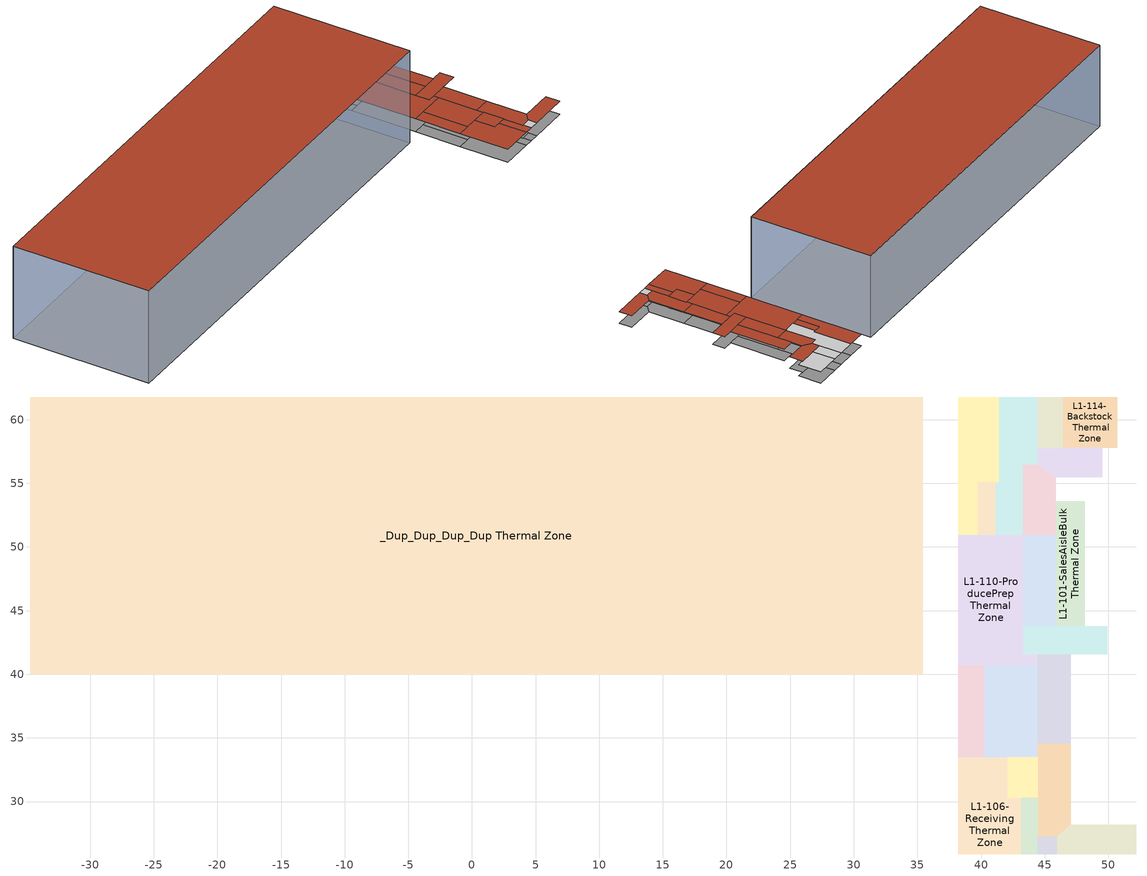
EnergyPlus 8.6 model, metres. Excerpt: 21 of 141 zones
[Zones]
_Dup_Dup_Dup_Dup Thermal Zone
 floor ground (Hole): 35.4,61.78 35.4,40 -34.7,40 -34.7,61.78 z0
 roof outside (Roof_BOH): -34.7,61.78 -34.7,40 35.4,40 35.4,61.78 z15.24
L1-101-SalesAisleBulk Thermal Zone
 floor ground (Hole): 48.13,53.58 48.13,43.77 45.87,43.77 45.87,53.58 z0
 roof outside (Roof_BOH): 45.87,53.58 45.87,43.77 48.13,43.77 48.13,53.58 z2.13
L1-101-SalesRefrigerationReachInDairy1 Thermal Zone
 floor ground (Hole): 45.87,50.96 45.87,43.77 43.31,43.77 43.31,50.96 z0
 roof outside (Roof_BOH): 43.31,50.96 43.31,43.77 45.87,43.77 45.87,50.96 z2.13
L1-101-SalesRefrigerationReachInDairy2 Thermal Zone
 floor ground (Hole): 45.87,55.47 45.87,50.96 43.31,50.96 43.31,56.48 44.44,56.48 z0
 roof outside (Roof_BOH): 43.31,56.48 43.31,50.96 45.87,50.96 45.87,55.47 44.44,56.48 z2.13
L1-101-SalesRefrigerationReachInDairy3 Thermal Zone
 floor ground (Hole): 49.53,57.81 49.53,55.47 45.87,55.47 44.44,56.48 44.44,57.81 z0
 roof outside (Roof_BOH): 44.44,57.81 44.44,56.48 45.87,55.47 49.53,55.47 49.53,57.81 z2.13
L1-102-ReceivingOffice Thermal Zone
 floor ground (Hole): 44.44,33.5 44.44,30.31 42.09,30.31 42.09,33.5 z0
 roof outside (Roof_BOH): 42.09,33.5 42.09,30.31 44.44,30.31 44.44,33.5 z2.13
L1-104-ProduceCirculation Thermal Zone
 floor ground (Hole): 49.9,43.77 49.9,41.58 43.31,41.58 43.31,43.77 z0
 roof outside (Roof_BOH): 43.31,43.77 43.31,41.58 49.9,41.58 49.9,43.77 z2.13
L1-104-ProduceCoolers1 Thermal Zone
 floor ground (Hole): 52.18,28.16 52.19,25.88 45.97,25.88 45.97,27.22 47.06,28.16 z0
 roof outside (Roof_BOH): 47.06,28.16 45.97,27.22 45.97,25.88 52.19,25.88 52.18,28.16 z2.13
L1-104-ProduceCoolers2 Thermal Zone
 floor ground (Hole): 47.06,34.57 47.06,28.16 45.97,27.22 44.44,27.22 44.44,34.57 z0
 roof outside (Roof_BOH): 44.44,34.57 44.44,27.22 45.97,27.22 47.06,28.16 47.06,34.57 z2.13
L1-104-ProduceCoolers3 Thermal Zone
 floor ground (Hole): 47.06,41.58 47.06,34.57 44.44,34.57 44.44,41.58 z0
 roof outside (Roof_BOH): 44.44,41.58 44.44,34.57 47.06,34.57 47.06,41.58 z2.13
L1-106-Receiving Thermal Zone
 floor ground (Hole): 42.09,33.5 42.09,30.31 43.15,30.31 43.15,25.88 38.22,25.88 38.22,33.5 z0
 roof outside (Roof_BOH): 38.22,33.5 38.22,25.88 43.15,25.88 43.15,30.31 42.09,30.31 42.09,33.5 z2.13
L1-106-ReceivingTransformers2 Thermal Zone
 floor ground (Hole): 44.44,30.31 44.44,25.88 43.15,25.88 43.15,30.31 z0
 roof outside (Roof_BOH): 43.15,30.31 43.15,25.88 44.44,25.88 44.44,30.31 z2.13
L1-108-ProduceCooler Thermal Zone
 floor ground (Hole): 44.44,40.72 44.44,33.5 40.26,33.5 40.26,40.72 z0
 roof outside (Roof_BOH): 40.26,40.72 40.26,33.5 44.44,33.5 44.44,40.72 z2.13
L1-109-Corridor Thermal Zone
 floor ground (Hole): 40.26,40.72 40.26,33.5 38.22,33.5 38.22,40.72 z0
 roof outside (Roof_BOH): 38.22,40.72 38.22,33.5 40.26,33.5 40.26,40.72 z2.13
L1-110-ProducePrep Thermal Zone
 floor ground (Hole): 43.31,50.96 43.31,41.58 44.44,41.58 44.44,40.72 38.22,40.72 38.22,50.96 z0
 roof outside (Roof_BOH): 38.22,50.96 38.22,40.72 44.44,40.72 44.44,41.58 43.31,41.58 43.31,50.96 z2.13
L1-111-GroceryFreezer Thermal Zone
 floor ground (Hole): 41.4,61.78 41.4,55.08 39.75,55.08 39.75,50.96 38.22,50.96 38.22,61.78 z0
 roof outside (Roof_BOH): 38.22,61.78 38.22,50.96 39.75,50.96 39.75,55.08 41.4,55.08 41.4,61.78 z2.13
L1-112-DairyCooler Thermal Zone
 floor ground (Hole): 44.44,61.78 44.44,56.48 43.31,56.48 43.31,50.96 41.12,50.96 41.12,55.08 41.4,55.08 41.4,61.78 z0
 ceiling to L1S1-DairyCooler Thermal Zone (Hole): 41.4,61.78 41.4,55.08 41.12,55.08 41.12,50.96 43.31,50.96 43.31,56.48 44.44,56.48 44.44,61.78 z2.13
L1-113-BeerCage Thermal Zone
 floor ground (Hole): 46.42,61.78 46.42,57.81 44.44,57.81 44.44,61.78 z0
 ceiling to L1S1-BeerCage Thermal Zone (Hole): 44.44,61.78 44.44,57.81 46.42,57.81 46.42,61.78 z2.13
L1-114-Backstock Thermal Zone
 floor ground (Hole): 50.69,61.78 50.69,57.81 46.42,57.81 46.42,61.78 z0
 ceiling to L1S1-Backstock Thermal Zone (Hole): 46.42,61.78 46.42,57.81 50.69,57.81 50.69,61.78 z2.13
L1-Shaft Thermal Zone
 floor ground (Hole): 45.97,27.22 45.97,25.88 44.44,25.88 44.44,27.22 z0
 ceiling to L1S1-Shaft Thermal Zone (Hole): 44.44,27.22 44.44,25.88 45.97,25.88 45.97,27.22 z2.13
L1-Stairs Thermal Zone
 floor ground (Hole): 41.12,55.08 41.12,50.96 39.75,50.96 39.75,55.08 z0
 roof outside (Roof_BOH): 39.75,55.08 39.75,50.96 41.12,50.96 41.12,55.08 z2.13
shading: 35.4,40 35.4,61.78 / 35.4,61.78 -34.7,61.78 / -34.7,61.78 -34.7,40 / -34.7,40 35.4,40 z0:15.24; 35.4,61.78 35.4,40 -34.7,40 -34.7,61.78 z0; -34.7,61.78 -34.7,40 35.4,40 35.4,61.78 z15.24
[Building]
NoeValleyWFM.idf: North Axis {deg}=356.173; Terrain=City; Solar Distribution=FullInteriorAndExteriorWithReflections; Maximum Number of Warmup Days=25; Minimum Number of Warmup Days=6
[Site:Location]
1E1ABA: Latitude {deg}=0; Longitude {deg}=0; Time Zone {hr}=0; Elevation {m}=0
[Material]
Name | Roughness | Thickness {m} | Conductivity {W/m-K} | Density {kg/m3} | Specific Heat {J/kg-K}
Insulation: Cellular glass - 75mm | MediumRough | 0.075 | 0.05 | 136 | 750
Plywood (Douglas Fir) - 12.7mm | Smooth | 0.0127 | 0.12 | 540 | 1210
[Material:NoMass]
Name | Roughness | Thermal Resistance {m2-K/W} | Thermal Absorptance | Solar Absorptance | Visible Absorptance
Vaporseal - plastic film | Rough | 0.002
Air | VeryRough | 0.00158499 | 0.001 | 0.001 | 0.001
[Construction]
Roof_BOH: Vaporseal - plastic film, Insulation: Cellular glass - 75mm, Plywood (Douglas Fir) - 12.7mm
Hole: Air
[Zone]
L1-101-SalesAisleBulk Thermal Zone; L1-101-SalesRefrigerationReachInDairy1 Thermal Zone; L1-101-SalesRefrigerationReachInDairy2 Thermal Zone; L1-101-SalesRefrigerationReachInDairy3 Thermal Zone; L1-102-ReceivingOffice Thermal Zone; L1-104-ProduceCirculation Thermal Zone; L1-104-ProduceCoolers1 Thermal Zone; L1-104-ProduceCoolers2 Thermal Zone; L1-104-ProduceCoolers3 Thermal Zone; L1-106-Receiving Thermal Zone; L1-106-ReceivingTransformers2 Thermal Zone; L1-108-ProduceCooler Thermal Zone; L1-109-Corridor Thermal Zone; L1-110-ProducePrep Thermal Zone; L1-111-GroceryFreezer Thermal Zone; L1-112-DairyCooler Thermal Zone; L1-113-BeerCage Thermal Zone; L1-114-Backstock Thermal Zone; L1-Shaft Thermal Zone; L1-Stairs Thermal Zone; _Dup_Dup_Dup_Dup Thermal Zone
[Lights] Schedule=Lighting_Ambient; Design Level Calculation Method=LightingLevel; Lighting Level {W}=64; Return Air Fraction=0; Fraction Radiant=0.58; Fraction Visible=0.21; Fraction Replaceable=1; Return Air Fraction Calculated from Plenum Temperature=No
Name | Zone or ZoneList
B2-B - Receiving Office; B2-B - Receiving Office 2 | L1-102-ReceivingOffice Thermal Zone
BB1-A - Produce Cooler; BB1-B - Produce Cooler; BB1-C - Produce Cooler; BB1-D - Produce Cooler | L1-108-ProduceCooler Thermal Zone
BB1-A - Grocery Freezer; BB1-B - Grocery Freezer | L1-111-GroceryFreezer Thermal Zone
[ElectricEquipment] Design Level Calculation Method=EquipmentLevel
Name | Zone or ZoneList | Schedule | Design Level {W}
12301 - Bailer | L1-106-ReceivingTransformers2 Thermal Zone | Equipment_Misc1 | 11592
12517 - Flytrap | L1-106-ReceivingTransformers2 Thermal Zone | ALWAYS_ON | 70
8309A-F - Nut Grinders | L1-101-SalesAisleBulk Thermal Zone | Equipment_Misc1 | 6240
1304 - Wrapper | L1-110-ProducePrep Thermal Zone | Equipment_Misc1 | 750
1301 - Scale | L1-110-ProducePrep Thermal Zone | Equipment_Cashier | 120
1311 - Food Processor | L1-110-ProducePrep Thermal Zone | Equipment_Misc1 | 1008
1515 - Fly Trap | L1-110-ProducePrep Thermal Zone | ALWAYS_ON | 70
2114 - Ice Flaker | L1-110-ProducePrep Thermal Zone | Equipment_Misc1 | 811
[Exterior:Lights] Schedule=Lighting_Outdoor; Control Option=AstronomicalClock
Name | Design Level {W}
M3-A Exterior; M3-B Exterior; M3-C Exterior; M3-D Exterior; M3-E Exterior; M3-F Exterior; M3-G Exterior; M3-H Exterior | 70
M4-A Exterior; M4-B Exterior | 26
[Schedule:Compact]
ALWAYS_ON: Through: 12/31, For: AllDays, Until: 24:00, 1
Equipment_Cashier; Equipment_Misc1: Through: 12/31, For: Weekdays, Until: 06:00, 0.2, Until: 08:00, 0.4, Until: 09:00, 0.7, Until: 18:00, 0.9, Until: 20:00, 0.8, Until: 21:00, 0.7, Until: 22:00, 0.4, Until: 24:00, 0.2, For: Saturday, Until: 06:00, 0.15, Until: 08:00, 0.3, Until: 09:00, 0.5, Until: 10:00, 0.8, Until: 18:00, 0.9, Until: 19:00, 0.7, Until: 21:00, 0.5, Until: 22:00, 0.3, Until: 24:00, 0.15, For: SummerDesignDay, Until: 24:00, 1, For: WinterDesignDay, Until: 24:00, 0, For: Sunday Holidays AllOtherDays, Until: 06:00, 0.15, Until: 10:00, 0.3, Until: 12:00, 0.6, Until: 17:00, 0.8, Until: 18:00, 0.6, Until: 22:00, 0.4, Until: 24:00, 0.15
Lighting_Outdoor; Lighting_Ambient: Through: 12/31, For: Weekdays, Until: 06:00, 0.05, Until: 08:00, 0.2, Until: 09:00, 0.5, Until: 18:00, 0.9, Until: 20:00, 0.6, Until: 21:00, 0.5, Until: 22:00, 0.2, Until: 24:00, 0.05, For: Saturday, Until: 06:00, 0.05, Until: 08:00, 0.1, Until: 09:00, 0.3, Until: 10:00, 0.6, Until: 18:00, 0.9, Until: 19:00, 0.5, Until: 21:00, 0.3, Until: 22:00, 0.1, Until: 24:00, 0.05, For: SummerDesignDay, Until: 24:00, 1, For: WinterDesignDay, Until: 24:00, 0, For: Sunday Holidays AllOtherDays, Until: 06:00, 0.05, Until: 10:00, 0.1, Until: 12:00, 0.4, Until: 17:00, 0.6, Until: 18:00, 0.4, Until: 22:00, 0.2, Until: 24:00, 0.05
